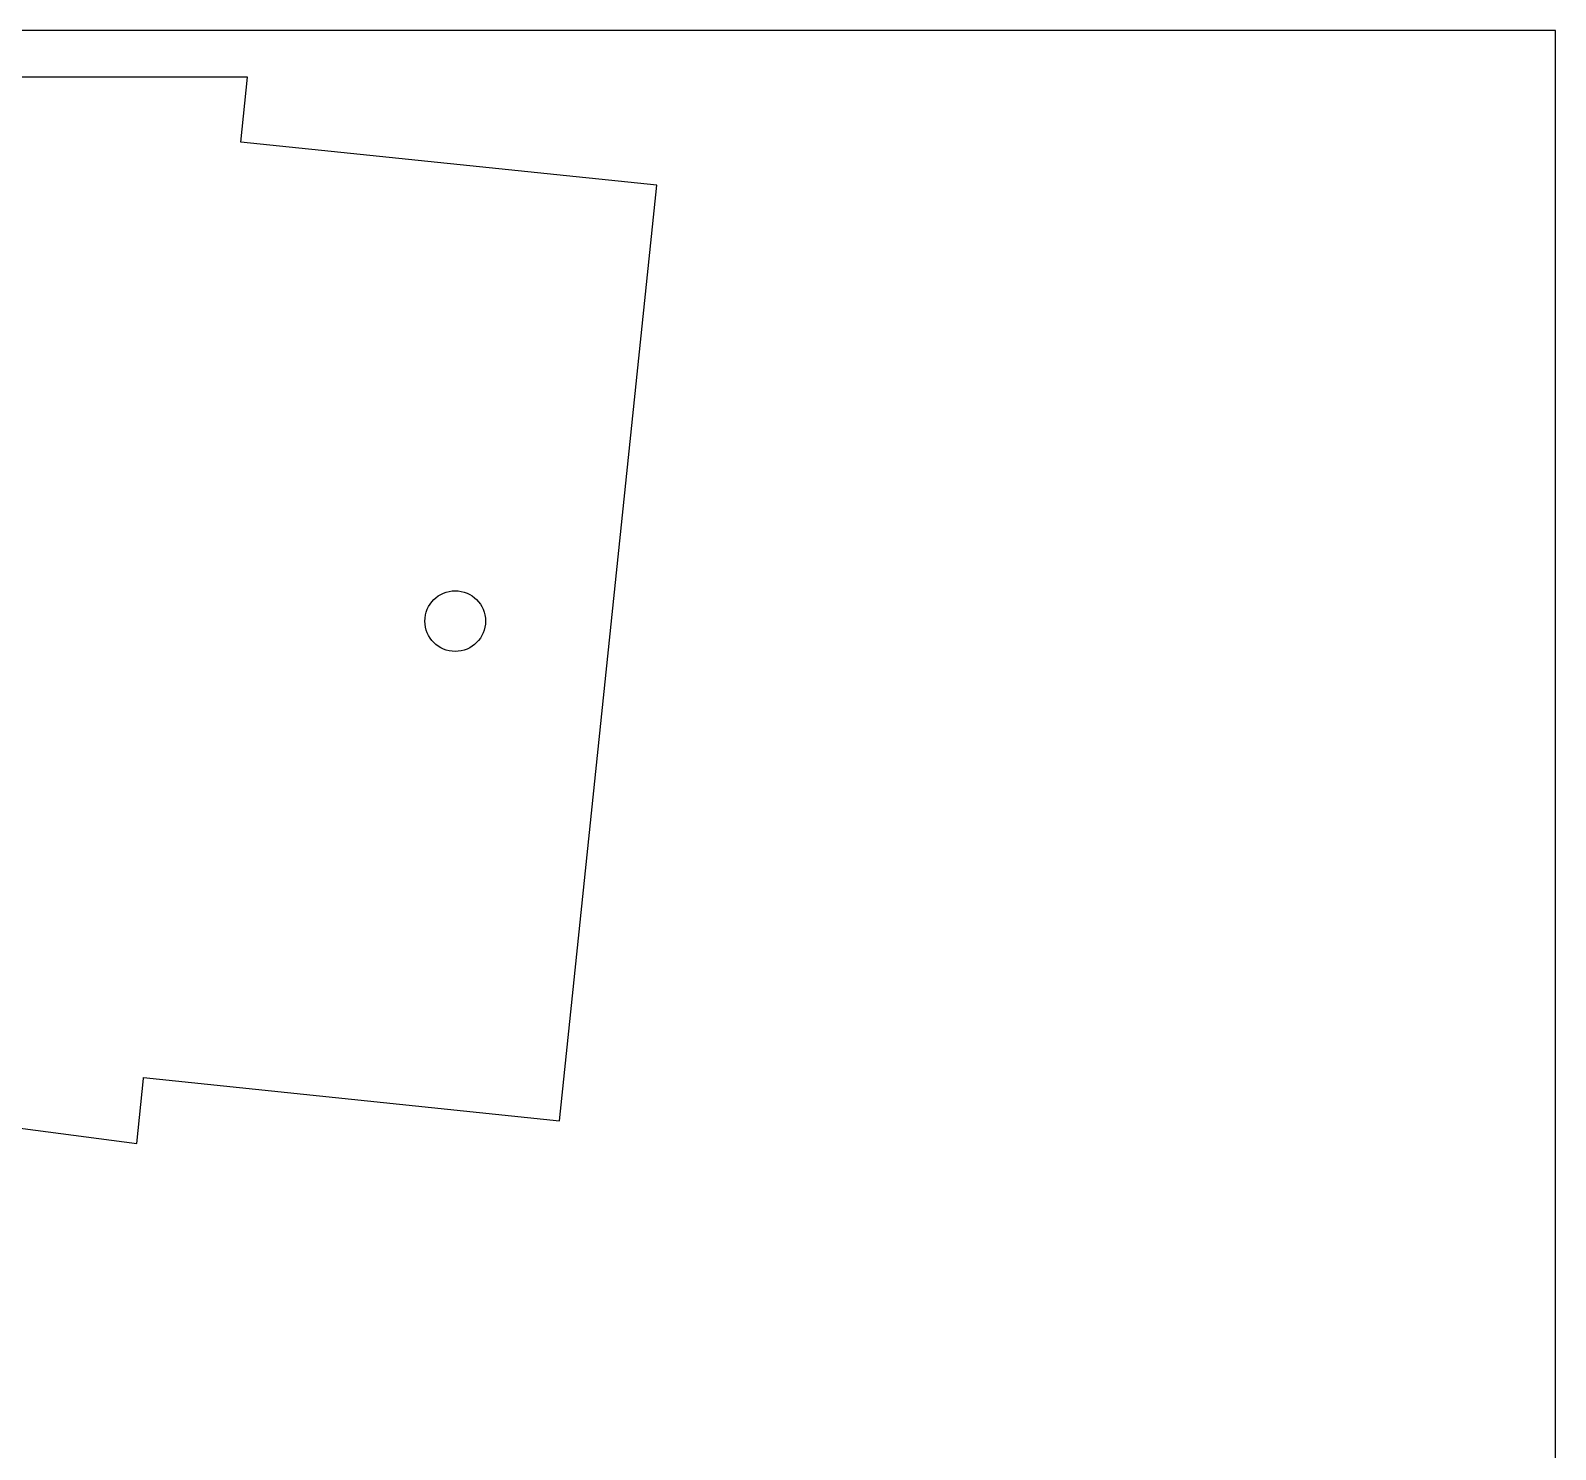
# Model space of a CAD drawing. Extents: x 296 to 1497, y 3 to 304.
# Drawn here: x 825.5 to 895.9, y 238.6 to 304.1 of the extents above; entities that cross this region are included whole.
import ezdxf

# ---------------------------------------------------------------- set-up
doc = ezdxf.new("R2010")
doc.units = 0
doc.layers.add('FLAT_PANELS', color=1, linetype='CONTINUOUS')
doc.layers.add('HELP_LINES', color=3, linetype='CONTINUOUS')

msp = doc.modelspace()

# ---------------------------------------------------------------- linework, layer by layer
at = {"layer": 'FLAT_PANELS'}
for p, q in [((835.536, 301.944, 0), (706.144, 301.944)), ((835.224, 298.943), (835.536, 301.944, 0)), ((854.42, 296.947), (835.224, 298.943)), ((849.931, 253.769), (854.42, 296.947)), ((830.418, 252.715), (830.73, 255.719)), ((830.73, 255.719), (830.735, 255.765)), ((830.735, 255.765), (849.931, 253.769)), ((814.583, 254.795), (830.418, 252.715)), ((830.418, 252.715), (830.418, 252.715))]:
    msp.add_line(p, q, dxfattribs=at)
msp.add_circle((845.119, 276.833), 1.4, dxfattribs=at)
at = {"layer": 'HELP_LINES'}
for p, q in [((895.908, 304.093), (295.908, 304.093)), ((895.908, 4.093), (895.908, 304.093))]:
    msp.add_line(p, q, dxfattribs=at)

doc.saveas('drawing.dxf')
